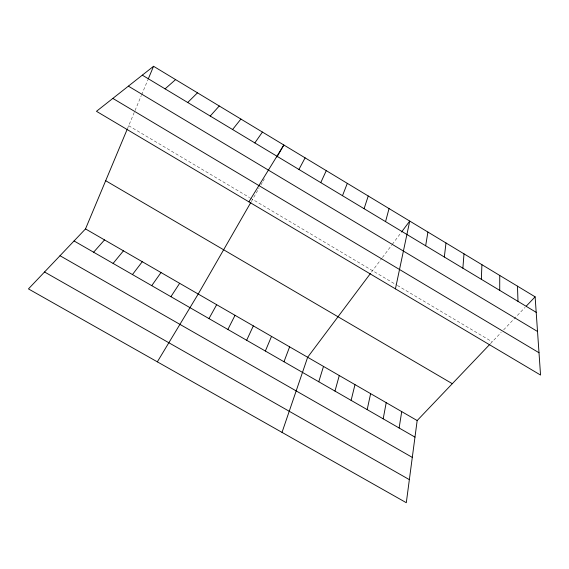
<?xml version="1.0" encoding="UTF-8"?>
<svg xmlns="http://www.w3.org/2000/svg" width="569" height="569" viewBox="0 0 569 569"><rect width="100%" height="100%" fill="white"/><g stroke="black" fill="none" stroke-linecap="round" stroke-linejoin="round"><path stroke-width="0.43" stroke-dasharray="2.85 2.13" d="M127.364 128.879L141.318 95.528M141.653 94.739L147.94 79.71M251.285 201.639L259.144 187.969M260.887 184.932L262.636 181.888M263.07 181.134L264.372 178.872M371.514 272.067L381.913 258.198M382.432 257.501L391.742 245.083M392.261 244.393L401.01 232.714M490.421 343.712L501.225 332.381M503.629 329.864L525.059 307.388M128.686 125.713L249.571 197.578M250.324 198.026L396.636 285.005M397.382 285.453L492.221 341.834"/><path stroke-width="0.85" d="M499.724 290.375L499.738 275.453M481.346 279.308L481.915 264.685M462.874 268.191L463.998 253.859M444.318 257.01L446.004 242.984M489.824 344.345L417.169 420.548L406.302 502.712L28.45 288.91L85.506 228.916L127.036 129.668M399.118 427.988L401.721 411.622M425.655 245.78L427.916 232.06M383.186 418.827L386.209 402.66M395.427 288.86L409.737 221.071L401.522 232.031M367.183 409.616L370.625 393.656M351.116 400.377L354.985 384.616M385.554 221.633L389.047 208.574M334.977 391.088L339.273 375.54M318.768 381.763L323.498 366.422M364.082 208.702L368.243 195.999M282.025 432.39L307.651 357.268L370.476 273.454M283.974 361.742L289.628 346.855M342.488 195.693L347.318 183.36M148.267 78.92L153.559 66.289L535.123 296.833L540.55 375.049L96.467 111.318L153.559 66.289M265.36 351.03L271.52 336.393M320.767 182.613L326.272 170.643M246.662 340.269L253.326 325.881M227.863 329.458L235.04 315.311M298.917 169.455L305.112 157.855M208.972 318.59L216.668 304.7M250.851 202.4L198.204 294.031L157.343 361.841M276.925 157.016L283.831 145.003L248.902 201.846M170.906 296.684L179.648 283.312M254.827 142.911L262.43 132.065M151.731 285.652L161.006 272.537M132.456 274.564L142.271 261.712M232.593 129.519L240.9 119.063M113.089 263.419L123.437 250.837M93.622 252.216L104.518 239.905M210.224 116.048L219.25 105.983M526.247 306.143L535.123 296.833M187.72 102.498L197.479 92.825M165.081 88.871L175.579 79.596M44.538 271.989L409.353 479.639M60.008 255.723L412.297 457.384M74.055 240.957L414.979 437.12M85.506 228.916L417.169 420.548M105.678 180.707L452.312 383.691M112.84 98.401L538.999 352.744M128.381 86.147L537.527 331.485M142.314 75.158L536.197 312.338M517.47 286.164L518.003 301.385"/></g></svg>
